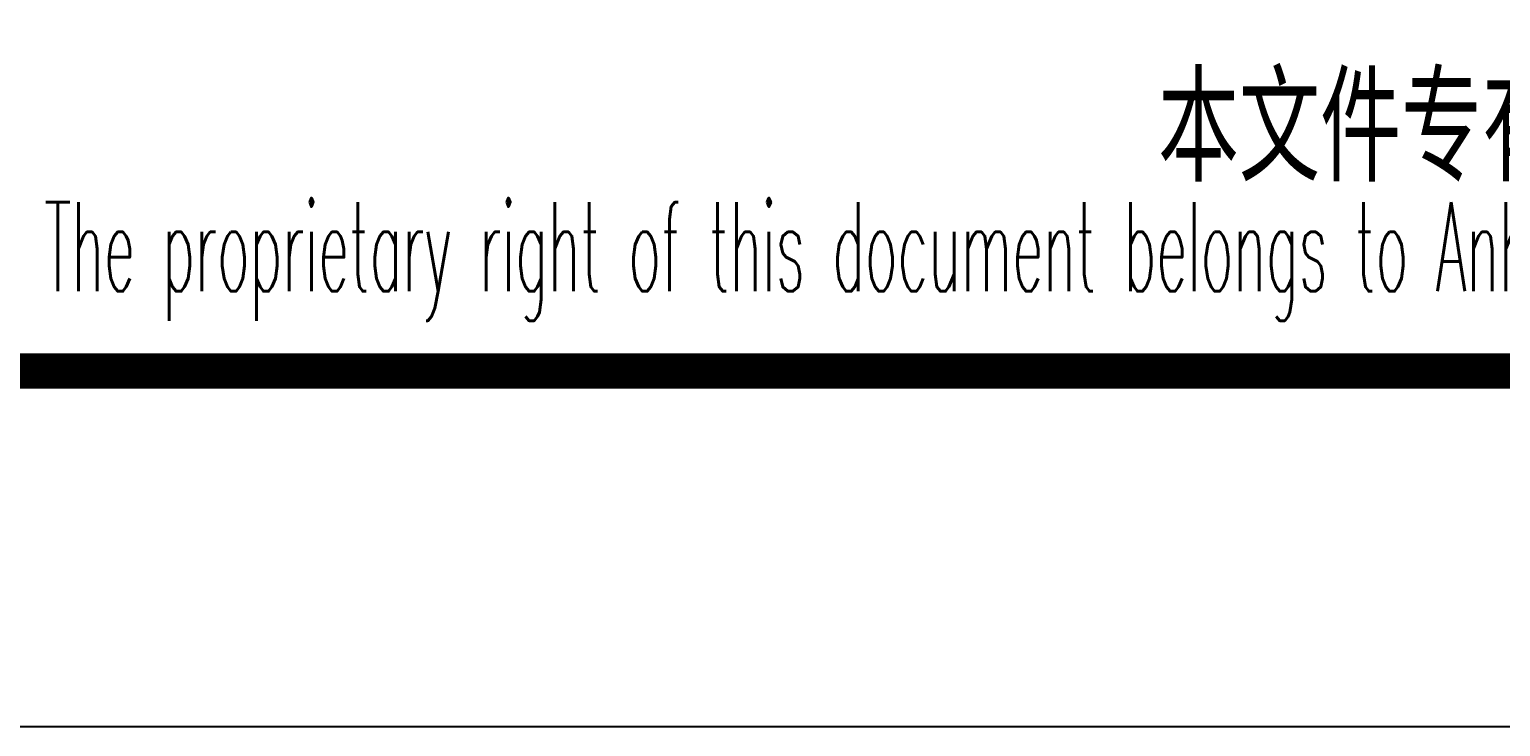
# Model space of a CAD drawing. Extents: x 84552 to 1115094, y -331058 to 102248.
# Drawn here: x 150923 to 152992, y 55435 to 56415 of the extents above; entities that cross this region are included whole.
import ezdxf
from ezdxf.enums import TextEntityAlignment as Align

# ---------------------------------------------------------------- set-up
doc = ezdxf.new("R2010")
doc.units = 0
doc.header["$LTSCALE"] = 1000
doc.header["$MEASUREMENT"] = 0
doc.layers.add('PUB_TITLE', color=4, linetype='Continuous')
doc.styles.add('ECEC_TQ', font='txt_l.shx', dxfattribs={"bigfont": 'hztxt_l.shx'})
doc.styles.add('sceie', font='sceie.shx', dxfattribs={"width": 0.7, "bigfont": 'sceic.shx'})

msp = doc.modelspace()

# ---------------------------------------------------------------- linework, layer by layer
msp.add_line((150222, 55941.6), (159222, 55941.6))
msp.add_line((150222, 55941.6), (159222, 55941.6))
at = {"layer": 'PUB_TITLE'}
msp.add_lwpolyline([(130022, 55434.7), (159722, 55434.7), (159722, 76434.7), (130022, 76434.7)], close=True, dxfattribs=at)
at = {"layer": 'PUB_TITLE', "const_width": 50}
msp.add_lwpolyline([(131272, 55934.7), (159222, 55934.7), (159222, 75934.7), (131272, 75934.7)], close=True, dxfattribs=at)

# ---------------------------------------------------------------- texts
for s, height, style, width, p in [('本文件专有权属安徽华东化工医药工程有限责任公司所有,未经许可不得复制或转让给第三方', 150, 'sceie', 0.8, (154807.6, 56267.1)), ('The proprietary right of this document belongs to Anhui Huadong Chemical And Medical Engineering  Co.,Ltd.  and any replication or transfer to the 3rd. side is forbidden without its permission. ', 125, 'ECEC_TQ', 0.45, (154722, 56091.6))]:
    msp.add_text(s, height=height, dxfattribs=dict(style=style, width=width)).set_placement(p, align=Align.MIDDLE)

doc.saveas('drawing.dxf')
